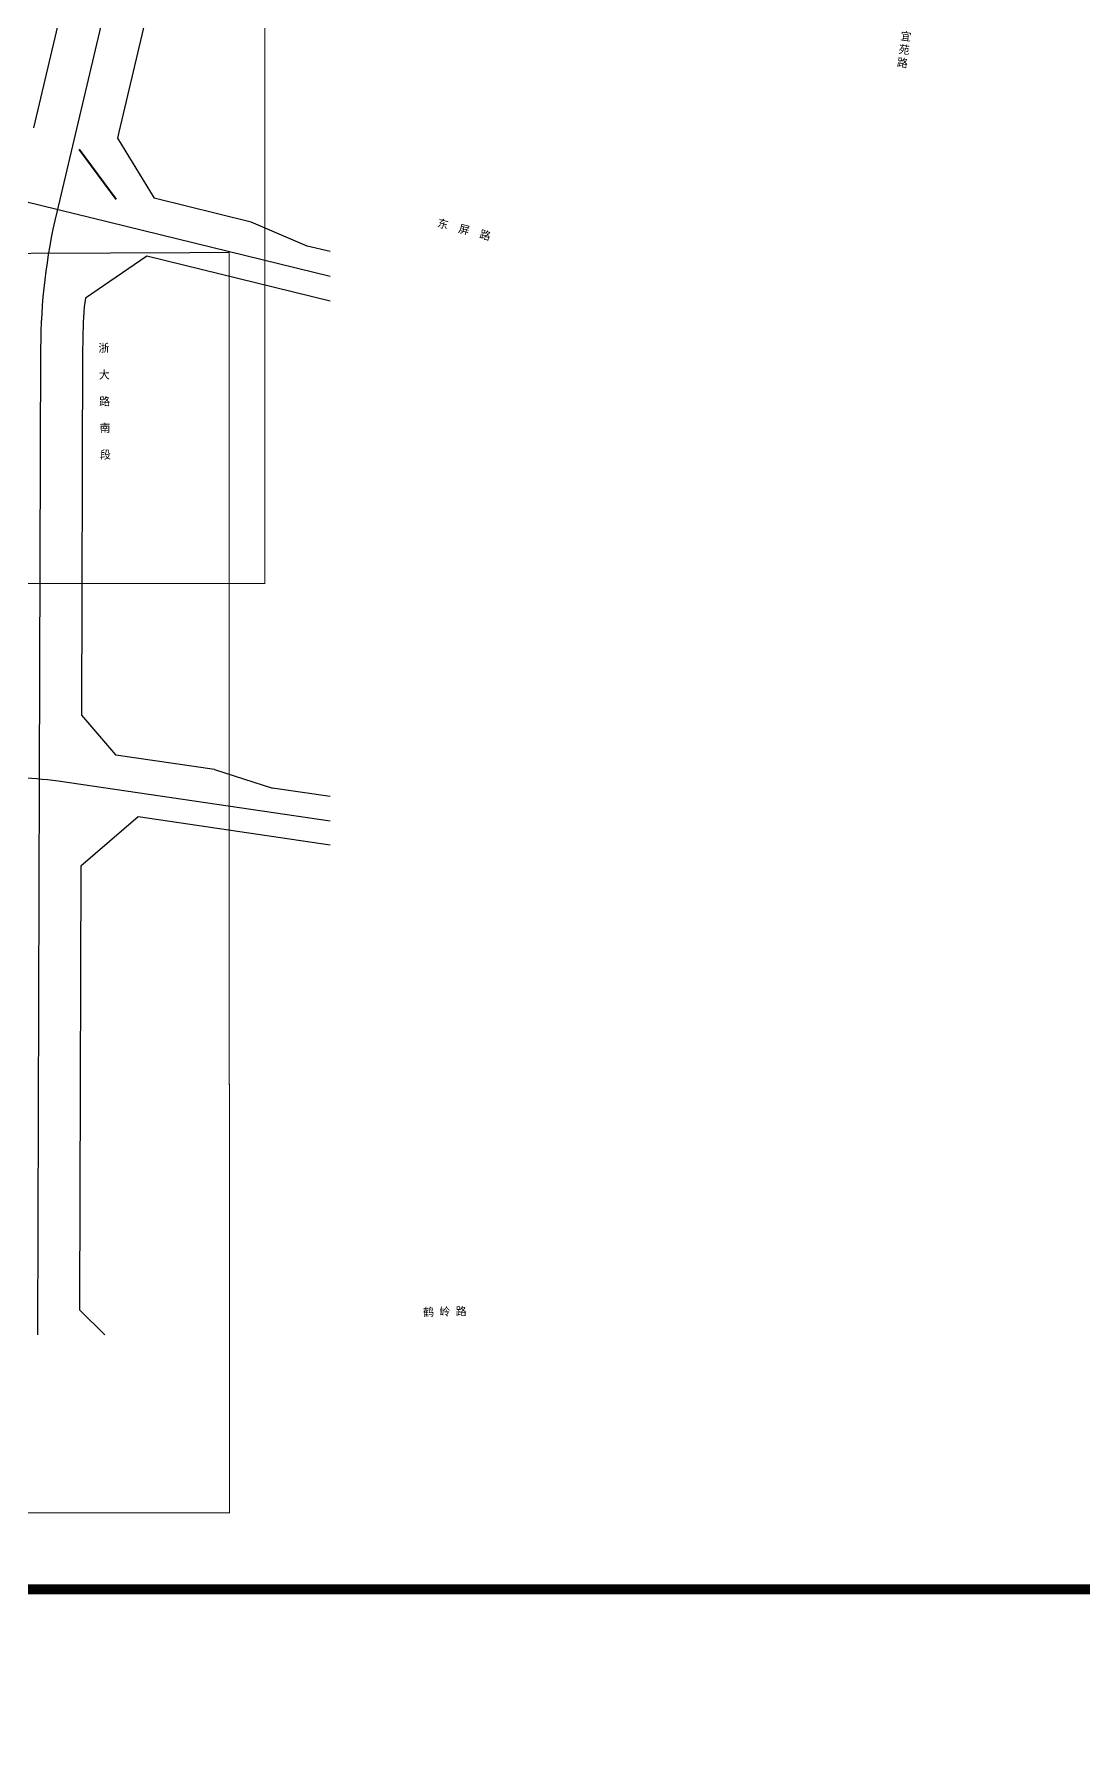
# Model space of a CAD drawing. Extents: x 529262 to 576451, y 2694391 to 2717535.
# Drawn here: x 567522 to 568046, y 2708611 to 2709469 of the extents above; entities that cross this region are included whole.
import ezdxf
from ezdxf.enums import TextEntityAlignment as Align
from ezdxf.xclip import XClip

# ---------------------------------------------------------------- set-up
doc = ezdxf.new("R2010")
doc.units = 0
doc.header["$XCLIPFRAME"] = 0
for name, color, linetype in [('PP-COM', 7, 'Continuous'), ('PUB_TITLE', 4, 'Continuous'), ('RD-中线', 40, 'Continuous'), ('RD-红线', 7, 'Continuous'), ('RD-路名', 7, 'Continuous')]:
    doc.layers.add(name, color=color, linetype=linetype)
doc.layers.add('规划道路红线', color=5, linetype='Continuous', lineweight=40)
doc.styles.add('黑体', font='simhei.ttf')

# ---------------------------------------------------------------- blocks, each defined once
blk = doc.blocks.new('A$C19FD0107')
at = {"layer": 'RD-中线', "color": 8, "linetype": 'Continuous', "flags": 128}
for points in [[(-3183.26, 15991.57), (-3211.18, 15883.29, -0.025442), (-3226.37, 15834.75), (-3324.59, 15569.07, 0.030568), (-3342.23, 15510.6), (-3465.22, 14989.72, 0.057212), (-3473.25, 14921.76), (-3473.95, 14706.86)], [(-3924.2, 14701.03), (-3893.1, 14701.14, 0.004683), (-3889.35, 14701.19), (-3782.03, 14703.59, 0.000332), (-3781.63, 14703.6), (-3619.45, 14707.43, -0.006741), (-3614.05, 14707.49), (-3485.74, 14707.06, -0.035566), (-3464.49, 14705.47), (-3325.95, 14685.17, -0.015566), (-3307.57, 14681.88, 0.009233), (-3276.98, 14676.02), (-3080.16, 14637.6)], [(-4490.73, 14139.44, 0), (-4490.29, 14139.42)], [(-3818.25, 14086.17, 0), (-3817.74, 14086.17)]]:
    blk.add_lwpolyline(points, format="xyb", dxfattribs=at)
at = {"layer": 'RD-中线', "color": 8, "linetype": 'Continuous'}
blk.add_lwpolyline([(-3086.58, 14893.65), (-3108.23, 14899.63, 0.000046), (-3108.32, 14899.66), (-3236.52, 14935.1, 0.007364), (-3240.8, 14936.21), (-3481.53, 14995.18, 0.065736), (-3741.79, 15023.65), (-4056.29, 15016.62, -0.003768), (-4058.1, 15016.6), (-4121.61, 15016.13, 0.002785), (-4122.95, 15016.12), (-4376.62, 15011.45), (-4572.92, 15005.07)], format="xyb", dxfattribs=at)
at = {"layer": 'RD-中线', "color": 8, "linetype": 'Continuous', "flags": 128}
blk.add_lwpolyline([(-3473.95, 14706.86), (-3475.44, 14260.75), (-3475.96, 14104.43)], dxfattribs=at)
at = {"layer": 'RD-红线', "color": 8, "linetype": 'Continuous', "flags": 128}
for points in [[(-3436.14, 15204.25), (-3476.15, 15034.82), (-3476.83, 15031.92)], [(-3394.7, 15197.01), (-3434.2, 15029.7), (-3434.89, 15026.78)], [(-3453.1, 14662.83), (-3453.83, 14443.17), (-3453.83, 14443.04), (-3453.84, 14441.03)]]:
    blk.add_lwpolyline(points, dxfattribs=at)
at = {"layer": 'RD-红线', "color": 8}
for points in [[(-3434.89, 15026.78), (-3416.51, 14996.76, 0.411768)], [(-3126.07, 14917.02), (-3233.33, 14946.66, 0.007364), (-3237.94, 14947.87), (-3340, 14972.87)], [(-3420.09, 14967.78), (-3450.8, 14946.87, 0.445212)], [(-3190.11, 14909.82), (-3239.72, 14923.53, 0.007364), (-3243.65, 14924.56), (-3420.09, 14967.78)], [(-3452.85, 14738.3), (-3435.75, 14718.44, 0.373133)], [(-3424.47, 14687.48), (-3453.1, 14662.83, 0.456504)]]:
    blk.add_lwpolyline(points, format="xyb", dxfattribs=at)
for points in [[(-3367.94, 14984.86), (-3416.51, 14996.76)], [(-3340, 14972.87), (-3367.94, 14984.86)], [(-3386.28, 14711.19), (-3435.61, 14718.42), (-3435.75, 14718.44)], [(-3386.28, 14711.19), (-3357.32, 14701.89)]]:
    blk.add_lwpolyline(points, dxfattribs=at)
at = {"layer": 'RD-红线', "color": 8, "linetype": 'Continuous', "flags": 128}
for points in [[(-3450.8, 14946.87), (-3451.41, 14942.46, 0.018631), (-3452.25, 14921.69), (-3452.85, 14738.3)], [(-3114.77, 14656.58), (-3274.81, 14687.82, -0.009272), (-3305.09, 14693.63, 0.015566), (-3324.21, 14697.04), (-3357.32, 14701.89)], [(-3180.34, 14644.93), (-3279.15, 14664.22, -0.009194), (-3310.04, 14670.14, 0.015566), (-3327.69, 14673.29), (-3424.47, 14687.48)]]:
    blk.add_lwpolyline(points, format="xyb", dxfattribs=at)
at = {"layer": 'RD-红线', "color": 8, "linetype": 'Continuous'}
blk.add_lwpolyline([(-3453.84, 14441.03), (-3428.27, 14415.96, 0.421901)], format="xyb", dxfattribs=at)

msp = doc.modelspace()

# ---------------------------------------------------------------- linework, layer by layer
at = {"const_width": 0.5}
for points in [[(567065.198, 2709822.031), (567065.442, 2709121.492), (567390.954, 2709121.576), (567390.9, 2709194.847), (567636.834, 2709194.752), (567636.661, 2709824.663), (567065.198, 2709822.031)], [(567047.338, 2709357.825), (567047.547, 2708657.021), (567373.419, 2708657.069), (567373.438, 2708730.216), (567619.122, 2708730.227), (567619.011, 2709360.226), (567047.338, 2709357.825)]]:
    msp.add_lwpolyline(points, dxfattribs=at)
at = {"layer": 'PUB_TITLE', "color": 7, "const_width": 5}
msp.add_lwpolyline([(568193.3, 2711843.351), (568193.3, 2708691.925), (561392.748, 2708691.925), (561392.748, 2712581.567), (569352.748, 2712581.567)], dxfattribs=at)
at = {"layer": '规划道路红线'}
msp.add_line((567544.051, 2709411.941), (567562.505, 2709386.835), dxfattribs=at)

# ---------------------------------------------------------------- block references
at = {"layer": 'PP-COM'}
ref = msp.add_blockref('A$C19FD0107', (570997.993, 2694390.603), dxfattribs=at)
XClip(ref).set_block_clipping_path([(-9366.4383134884, 14428.6043910822), (-3328.4480743363, 17452.7484863754)])

# ---------------------------------------------------------------- texts
at = {"layer": 'RD-路名', "color": 7, "style": '黑体'}
for s, rotation, p in [('东  屏  路', 345.140493, (567736.498, 2709371.808)), ('鹤 岭 路', 1.309357, (567726.82, 2708830.912))]:
    msp.add_text(s, height=4, rotation=rotation, dxfattribs=at).set_placement(p, align=Align.MIDDLE)
at = {"layer": 'RD-路名', "color": 7, "char_height": 4, "width": 50.99419, "attachment_point": 1, "style": '黑体'}
for s, insert, rotation in [('宜\\P苑\\P路', (567954.86, 2709470.585), 352.633128), ('浙\\P\\P大\\P\\P路\\P\\P南\\P\\P段', (567553.612, 2709314.427), 0.815748)]:
    msp.add_mtext(s, dxfattribs=dict(at, insert=insert, rotation=rotation))

doc.saveas('drawing.dxf')
